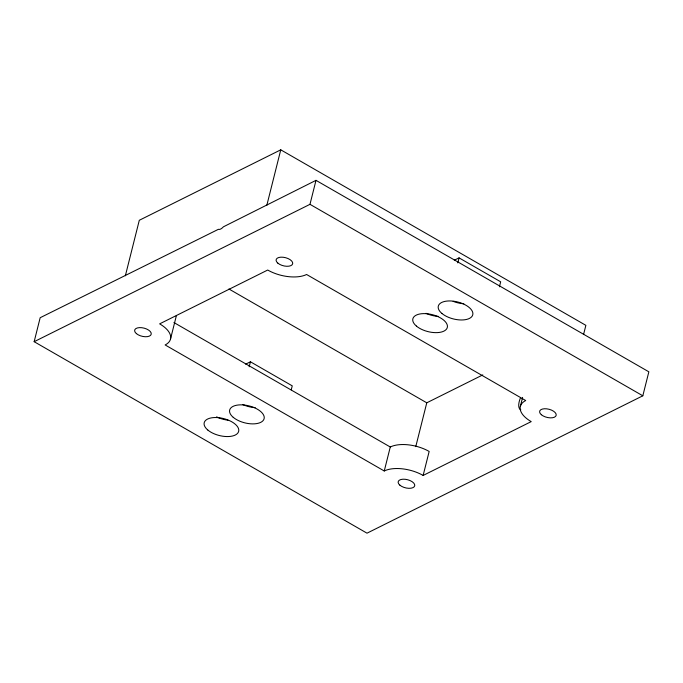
<?xml version="1.0" encoding="UTF-8"?>
<svg xmlns="http://www.w3.org/2000/svg" width="683" height="683" viewBox="0 0 683 683"><rect width="100%" height="100%" fill="white"/><g stroke="black" fill="none" stroke-linecap="round" stroke-linejoin="round"><path stroke-width="1.02" d="M34.15 341.696L40.177 317.715L218.406 229.309A8.52 3.697 -60.1 0 0 223.418 226.816L315.998 180.346L648.85 371.817L642.823 395.799L367.002 533.175L34.15 341.696L309.98 204.328L315.998 180.346M125.356 275.787L139.298 220.285L280.764 149.825L585.869 325.347L583.547 334.593M170.502 339.075L176.419 315.503M266.822 205.335L280.764 149.825M249.167 366.78L250.422 361.785L292.247 385.844L291.24 389.839M384.256 470.988L165.132 344.941A28.413 13.993 14.1 0 0 159.634 323.862L267.71 270.033A28.413 13.993 14.1 0 0 306.59 274.489L525.714 400.537A28.413 13.993 14.1 0 0 531.212 421.616L423.136 475.445A28.413 13.993 14.1 0 0 384.256 470.988L390.275 447.006L173.926 322.547M457.806 262.87L459.061 257.875L500.673 281.806L499.418 286.8M415.768 446.639L426.773 402.808L482.787 374.916M423.136 475.445L429.163 451.454A28.413 13.993 14.1 0 0 390.275 447.006M520.344 406.402L522.597 397.412M245.658 364.159L250.422 361.785M454.297 260.24L459.061 257.875M309.98 204.328L642.823 395.799M228.916 288.986L426.773 402.808M463.817 303.739A17.758 8.742 14.1 0 1 453.119 301.348M438.358 316.408A17.758 8.742 14.1 0 1 426.021 313.326M227.934 420.173A17.758 8.742 14.1 0 1 216.579 416.852M255.169 407.649A17.758 8.742 14.1 0 1 242.824 404.558M520.805 409.809A14.206 6.164 -60.1 0 1 520.301 398.257M441.867 313.412A17.758 8.742 14.1 0 0 471.637 316.818A17.758 8.742 14.1 0 0 453.111 301.143A17.758 8.742 14.1 0 0 441.867 313.412M416.417 326.081A17.758 8.742 14.1 0 0 446.178 329.496A17.758 8.742 14.1 0 0 427.652 313.813A17.758 8.742 14.1 0 0 416.417 326.081M207.769 430A17.758 8.742 14.1 0 0 237.53 433.406A17.758 8.742 14.1 0 0 219.012 417.731A17.758 8.742 14.1 0 0 207.769 430M233.227 417.322A17.758 8.742 14.1 0 0 262.989 420.728A17.758 8.742 14.1 0 0 244.463 405.053A17.758 8.742 14.1 0 0 233.227 417.322M277.844 263.143A8.52 4.2 14.1 0 0 292.128 264.773A8.52 4.2 14.1 0 0 283.232 257.252A8.52 4.2 14.1 0 0 277.844 263.143M541.346 414.718A8.52 4.2 14.1 0 0 555.629 416.357A8.52 4.2 14.1 0 0 546.741 408.835A8.52 4.2 14.1 0 0 541.346 414.718M399.888 485.178A8.52 4.2 14.1 0 0 414.171 486.808A8.52 4.2 14.1 0 0 405.275 479.287A8.52 4.2 14.1 0 0 399.888 485.178M136.378 333.594A8.52 4.2 14.1 0 0 150.67 335.225A8.52 4.2 14.1 0 0 141.774 327.703A8.52 4.2 14.1 0 0 136.378 333.594"/></g></svg>
